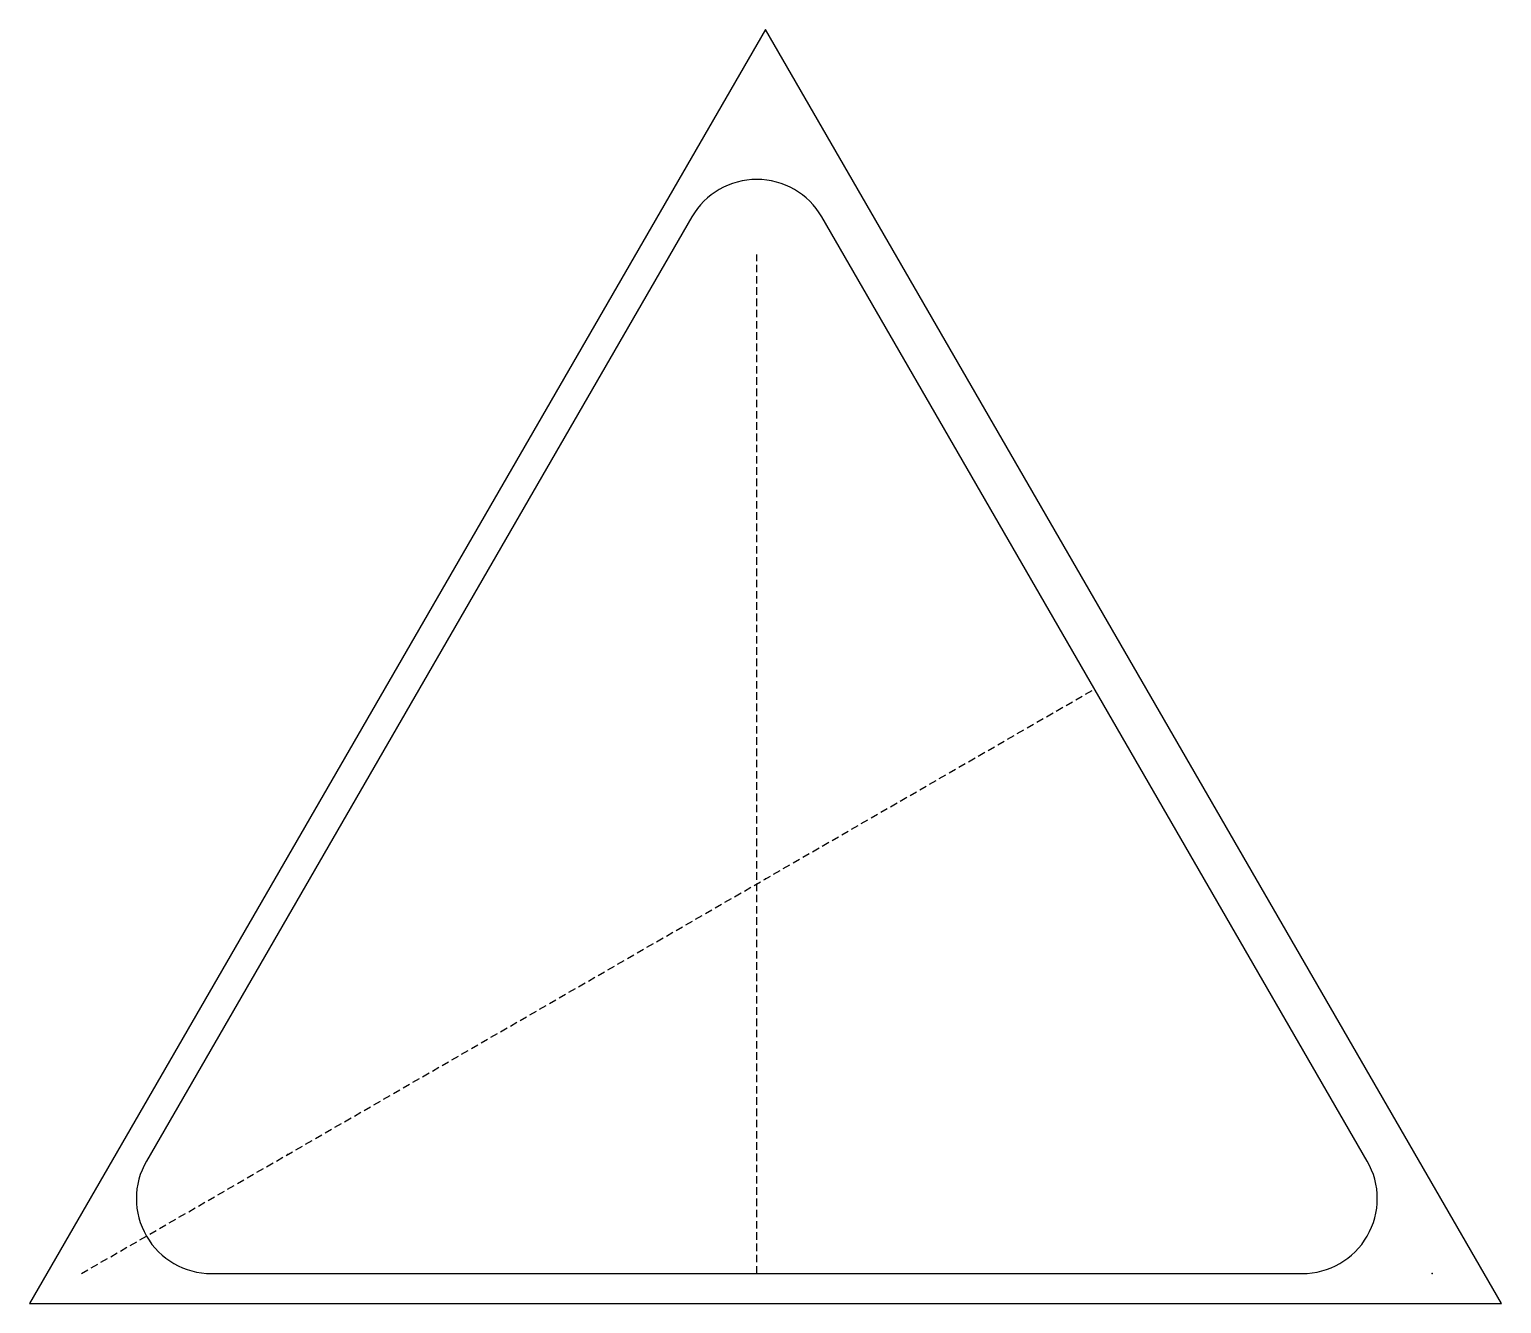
# Model space of a CAD drawing. Header units: millimetres. Extents: x -48.5 to 49.6, y -2 to 82.9.
import ezdxf

# ---------------------------------------------------------------- set-up
doc = ezdxf.new("R2010")
doc.units = ezdxf.units.MM
doc.linetypes.add('DASHED', pattern=[0.75, 0.5, -0.25])
doc.layers.get('0').update_dxf_attribs({"linetype": 'CONTINUOUS'})
doc.layers.add('1', color=7, linetype='DASHED')

msp = doc.modelspace()

# ---------------------------------------------------------------- linework, layer by layer
msp.add_lwpolyline([(0.577, 82.942), (-48.464, -2), (49.619, -2)], close=True)
msp.add_lwpolyline([(-36.34, 0), (36.34, 0, 0.57735), (40.67, 7.5), (4.33, 70.442, 0.57735), (-4.33, 70.442), (-40.67, 7.5, 0.57735)], format="xyb", close=True)
for p in [(0.577, 26.314), (-31.261, 7.933), (0, 0), (45, 0)]:
    msp.add_point(p)
at = {"layer": '1'}
for p, q in [((0, 0), (0, 67.942)), ((-45, 0), (22.5, 38.971))]:
    msp.add_line(p, q, dxfattribs=at)

doc.saveas('drawing.dxf')
